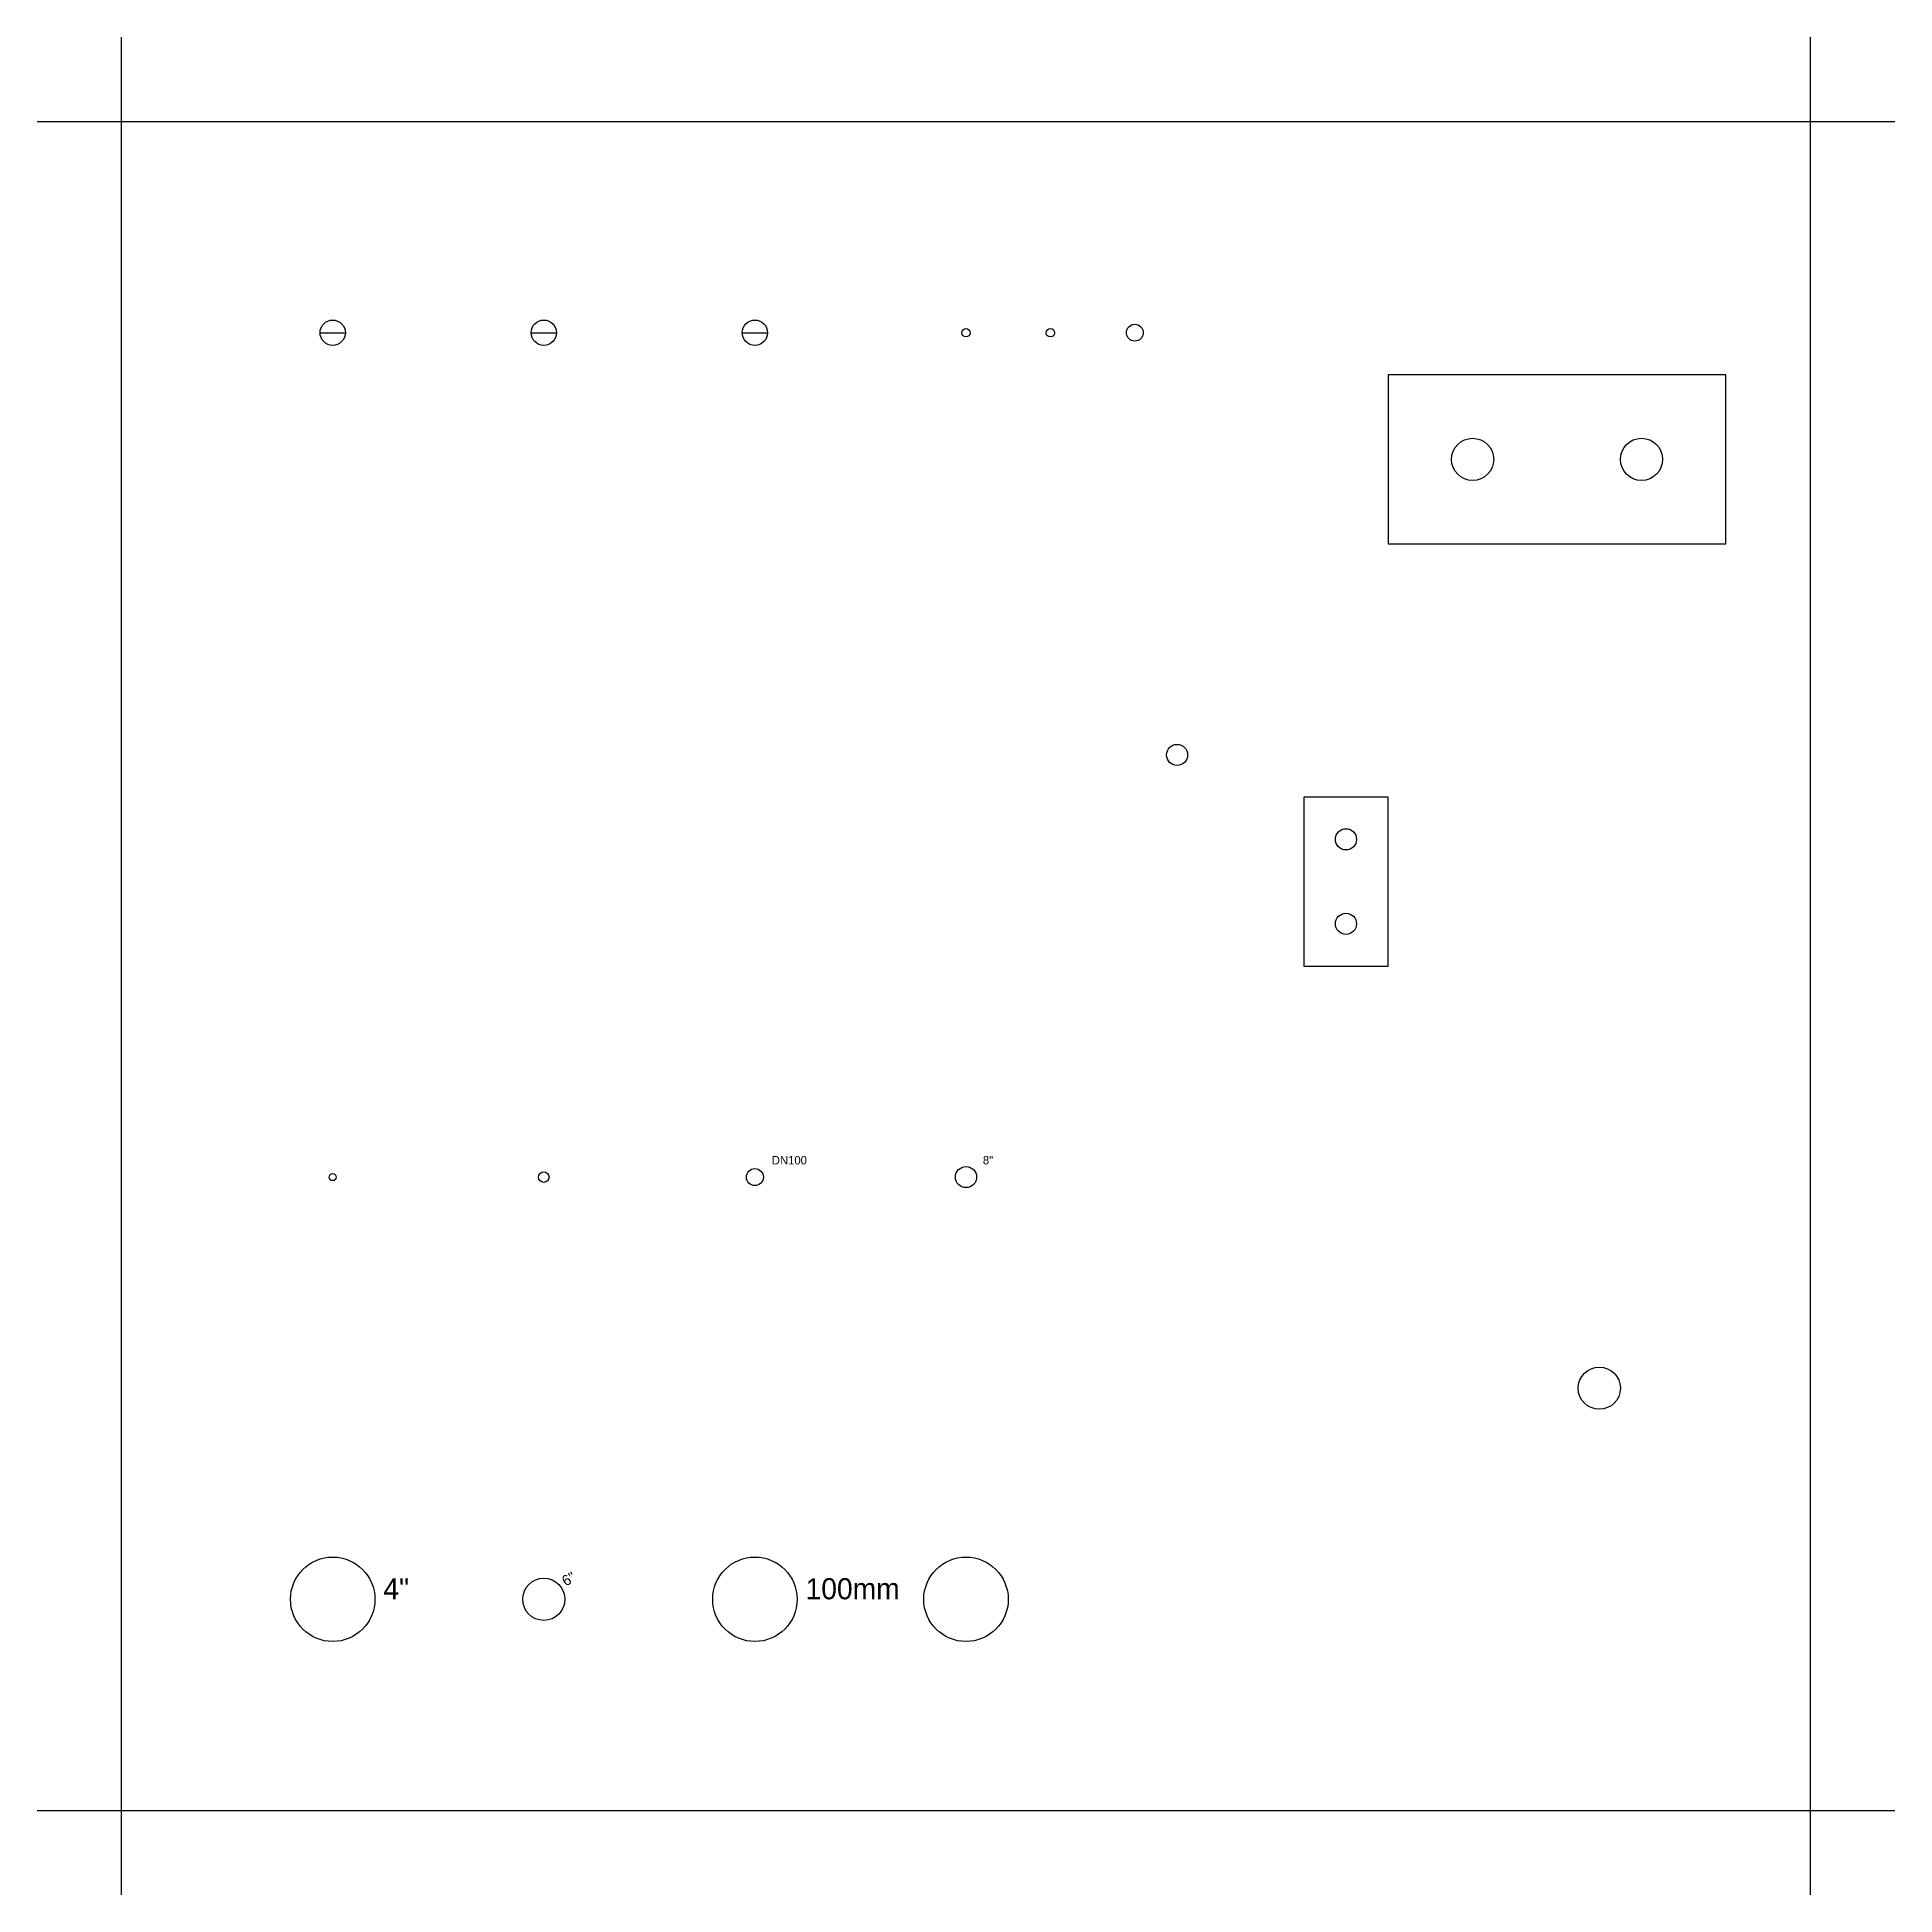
# Model space of a CAD drawing. Header units: feet. Extents: x -2 to 42, y -2 to 42.
import ezdxf

# ---------------------------------------------------------------- set-up
doc = ezdxf.new("R2010")
doc.units = ezdxf.units.FT
for name, color, linetype in [('COLUMNS', 7, 'Continuous'), ('DRAIN', 7, 'Continuous'), ('GRID', 7, 'Continuous'), ('MISC', 7, 'Continuous'), ('P-SLEEVE', 7, 'Continuous'), ('PEN', 7, 'Continuous'), ('TEXT', 7, 'Continuous'), ('WALLS', 7, 'Continuous')]:
    doc.layers.add(name, color=color, linetype=linetype)

# ---------------------------------------------------------------- blocks, each defined once
blk = doc.blocks.new('SLEEVE_TAG')
blk.add_circle((0, 0), 1)
blk.add_attdef('SIZE', (1.2, 0), '', height=0.5)
blk = doc.blocks.new('CORE-6')
blk.add_circle((0, 0), 0.25)
blk = doc.blocks.new('MECH_ROOM')
blk.add_lwpolyline([(0, 0), (4, 0), (4, 2), (0, 2)], close=True)
for p in [(1, 1), (3, 1)]:
    blk.add_blockref('CORE-6', p)
blk = doc.blocks.new('WC')
blk.add_circle((0, 0), 0.5)
blk = doc.blocks.new('FIX-X')
blk.add_line((-0.3, 0), (0.3, 0))
blk.add_circle((0, 0), 0.3)

msp = doc.modelspace()

# ---------------------------------------------------------------- linework, layer by layer
at = {"layer": 'COLUMNS'}
msp.add_circle((25, 25), 0.25, dxfattribs=at)
at = {"layer": 'DRAIN'}
for centre, radius in [((24, 35), 0.2), ((20, 35), 0.1), ((22, 35), 0.1)]:
    msp.add_circle(centre, radius, dxfattribs=at)
at = {"layer": 'GRID'}
for p, q in [((0, -2), (0, 42)), ((40, -2), (40, 42)), ((-2, 40), (42, 40)), ((-2, 0), (42, 0))]:
    msp.add_line(p, q, dxfattribs=at)
at = {"layer": 'P-SLEEVE'}
for centre, radius in [((5, 15), 0.0833), ((10, 15), 0.125), ((20, 15), 0.25)]:
    msp.add_circle(centre, radius, dxfattribs=at)
at = {"layer": 'PEN'}
msp.add_circle((15, 15), 0.2, dxfattribs=at)

# ---------------------------------------------------------------- block references
at = {"layer": 'MISC'}
for name, p in [('FIX-X', (5, 35)), ('FIX-X', (10, 35)), ('FIX-X', (15, 35)), ('WC', (35, 10)), ('SLEEVE_TAG', (20, 5))]:
    msp.add_blockref(name, p, dxfattribs=at)
for p, values in [((5, 5), {'SIZE': '4"'}), ((15, 5), {'SIZE': '100mm'})]:
    msp.add_blockref('SLEEVE_TAG', p, dxfattribs=at).add_auto_attribs(values)
at = {"layer": 'MISC', "xscale": 0.5, "yscale": 0.5, "rotation": 30}
msp.add_blockref('SLEEVE_TAG', (10, 5), dxfattribs=at).add_auto_attribs({'SIZE': '6"'})
at = {"layer": 'WALLS', "xscale": 2, "yscale": 2}
msp.add_blockref('MECH_ROOM', (30, 30), dxfattribs=at)
at = {"layer": 'WALLS', "rotation": 90}
msp.add_blockref('MECH_ROOM', (30, 20), dxfattribs=at)

# ---------------------------------------------------------------- texts
at = {"layer": 'TEXT'}
for s, p in [('DN100', (15.4, 15.3)), ('8"', (20.4, 15.3))]:
    msp.add_text(s, height=0.2, dxfattribs=at).set_placement(p)

doc.saveas('drawing.dxf')
